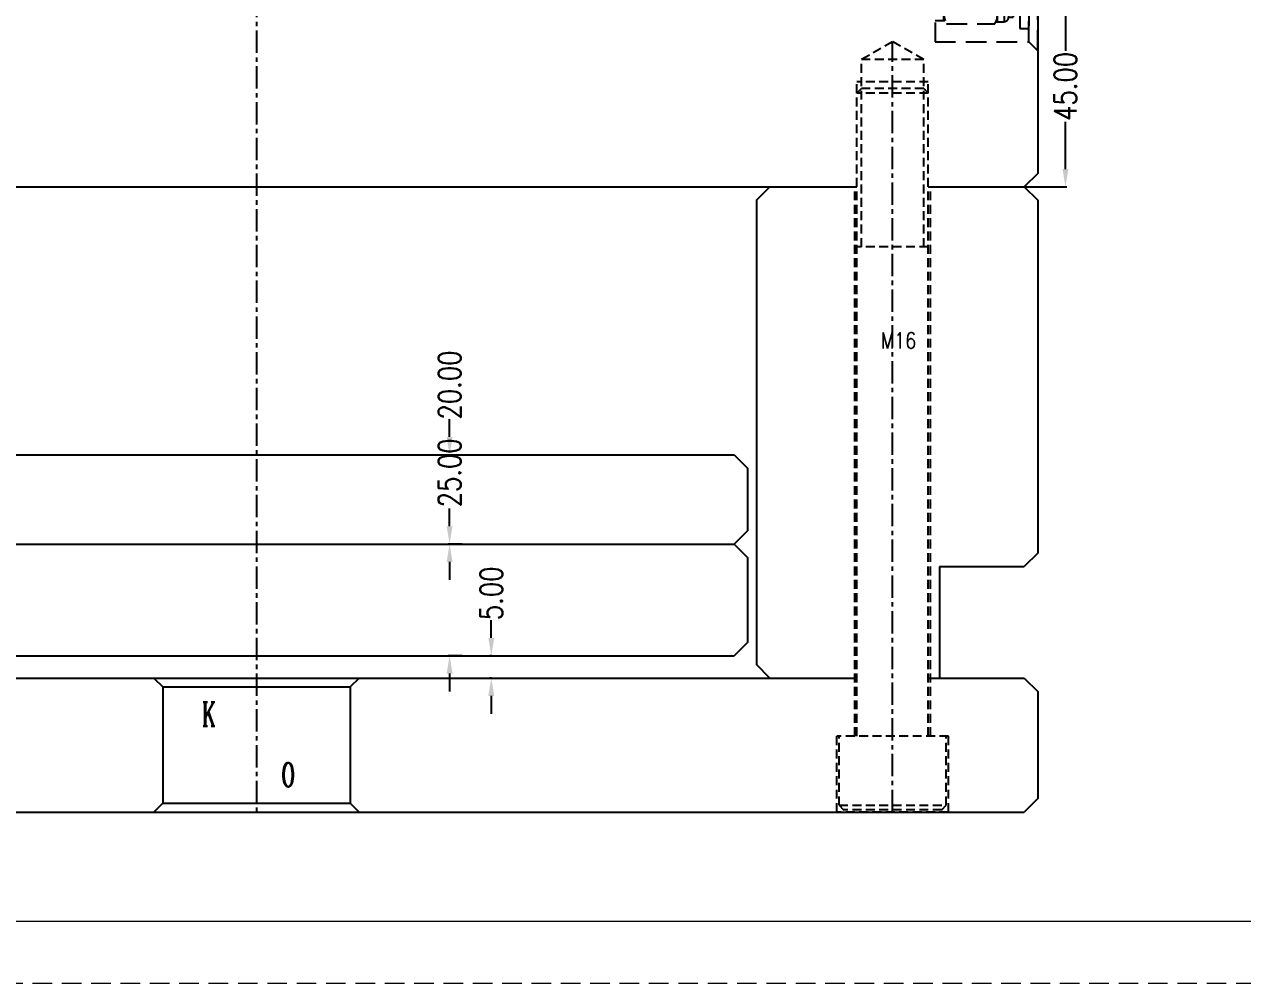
# Model space of a CAD drawing. Header units: millimetres. Extents: x 25970 to 27273, y -22508 to -21586.
# Drawn here: x 26569.6 to 26842.5, y -22507.6 to -22292.7 of the extents above; entities that cross this region are included whole.
import ezdxf

# ---------------------------------------------------------------- set-up
doc = ezdxf.new("R2010")
doc.units = ezdxf.units.MM
doc.header["$LTSCALE"] = 8
for name, pattern in [('CENTER', [2, 1.25, -0.25, 0.25, -0.25]), ('DASHED', [0.75, 0.5, -0.25]), ('HIDDEN', [0.375, 0.25, -0.125])]:
    doc.linetypes.add(name, pattern=pattern)
doc.layers.get('DEFPOINTS').update_dxf_attribs({"color": 6})
for name, color, linetype in [('CL', 1, 'Continuous'), ('text', 7, 'Continuous'), ('WT', 4, 'Continuous')]:
    doc.layers.add(name, color=color, linetype=linetype)
doc.layers.add('dim', color=3, linetype='Continuous', lineweight=15)
doc.layers.add('MBOM-ASSIS-LAYER', color=71, linetype='Continuous', lineweight=9)
doc.styles.add('ROMANC', font='RomanC.ttf', dxfattribs={"width": 0.8, "height": 7})
doc.styles.get("Standard").update_dxf_attribs({"font": 'txt.shx', "width": 0.8, "bigfont": 'chineset.shx'})
doc.dimstyles.new('ISO-25', dxfattribs={"dimtxt": 5, "dimasz": 4, "dimexe": 0.3, "dimexo": 0.3, "dimtad": 0, "dimzin": 1, "dimdsep": 46, "dimtxsty": 'Standard', "dimcen": 0, "dimclrd": 3, "dimclre": 3, "dimclrt": 3, "dimazin": 0, "dimtfac": 1, "dimtofl": 0, "dimtmove": 0, "dimatfit": 0, "dimfxl": 0, "dimarcsym": 0})

# ---------------------------------------------------------------- blocks, each defined once
blk = doc.blocks.new('*D26494')
at = {"layer": 'DEFPOINTS', "color": 0}
for p in [(26664.86, -22409.14), (26667.99, -22409.14), (26667.99, -22434.14)]:
    blk.add_point(p, dxfattribs=at)
at = {"layer": 'dim', "color": 3, "lineweight": -2}
for p, q in [((26664.86, -22405.14), (26664.86, -22401.14)), ((26667.69, -22409.14), (26664.56, -22409.14)), ((26667.69, -22434.14), (26664.56, -22434.14)), ((26664.86, -22438.14), (26664.86, -22442.14))]:
    blk.add_line(p, q, dxfattribs=at)
at = {"layer": 'dim', "color": 3}
for points in [[(26664.2, -22405.14), (26665.53, -22405.14), (26664.86, -22409.14)], [(26665.53, -22438.14), (26664.2, -22438.14), (26664.86, -22434.14)]]:
    blk.add_solid(points, dxfattribs=at)
at = {"layer": 'dim', "color": 3, "insert": (26664.86, -22393.18), "char_height": 5, "attachment_point": 5, "rotation": 90}
blk.add_mtext('25.00', dxfattribs=at)
blk = doc.blocks.new('*D26495')
at = {"layer": 'DEFPOINTS', "color": 0}
for p in [(26654.68, -22389.14), (26664.86, -22389.14), (26654.68, -22409.14)]:
    blk.add_point(p, dxfattribs=at)
at = {"layer": 'dim', "color": 3, "lineweight": -2}
for p, q in [((26664.86, -22385.14), (26664.86, -22381.14)), ((26654.98, -22389.14), (26665.16, -22389.14)), ((26654.98, -22409.14), (26665.16, -22409.14)), ((26664.86, -22413.14), (26664.86, -22417.14))]:
    blk.add_line(p, q, dxfattribs=at)
at = {"layer": 'dim', "color": 3}
for points in [[(26664.2, -22385.14), (26665.53, -22385.14), (26664.86, -22389.14)], [(26665.53, -22413.14), (26664.2, -22413.14), (26664.86, -22409.14)]]:
    blk.add_solid(points, dxfattribs=at)
at = {"layer": 'dim', "color": 3, "insert": (26664.86, -22373.52), "char_height": 5, "attachment_point": 5, "rotation": 90}
blk.add_mtext('20.00', dxfattribs=at)
blk = doc.blocks.new('*D26496')
at = {"layer": 'DEFPOINTS', "color": 0}
for p in [(26674.2, -22434.14), (26674.51, -22434.14), (26674.51, -22439.14)]:
    blk.add_point(p, dxfattribs=at)
at = {"layer": 'dim', "color": 3, "lineweight": -2}
for p, q in [((26674.2, -22430.14), (26674.2, -22426.14)), ((26674.21, -22434.14), (26673.9, -22434.14)), ((26674.21, -22439.14), (26673.9, -22439.14)), ((26674.2, -22443.14), (26674.2, -22447.14))]:
    blk.add_line(p, q, dxfattribs=at)
at = {"layer": 'dim', "color": 3}
for points in [[(26673.53, -22430.14), (26674.87, -22430.14), (26674.2, -22434.14)], [(26674.87, -22443.14), (26673.53, -22443.14), (26674.2, -22439.14)]]:
    blk.add_solid(points, dxfattribs=at)
at = {"layer": 'dim', "color": 3, "insert": (26674.2, -22420.18), "char_height": 5, "attachment_point": 5, "rotation": 90}
blk.add_mtext('5.00', dxfattribs=at)
blk = doc.blocks.new('20100617.142056')
at = {"layer": 'MBOM-ASSIS-LAYER'}
blk.add_line((-12.7, 12.7), (-1176.3, 12.7), dxfattribs=at)
at = {"layer": 'MBOM-ASSIS-LAYER', "linetype": 'DASHED'}
blk.add_line((0, 0), (-1189, 0), dxfattribs=at)
blk = doc.blocks.new('*D27315')
at = {"layer": 'DEFPOINTS', "color": 0}
for p in [(26796.61, -22284.14), (26802.83, -22284.14), (26793.61, -22329.14)]:
    blk.add_point(p, dxfattribs=at)
at = {"layer": 'dim', "color": 3, "lineweight": -2}
for p, q in [((26796.91, -22284.14), (26803.13, -22284.14)), ((26802.83, -22288.14), (26802.83, -22298.68)), ((26802.83, -22325.14), (26802.83, -22314.6)), ((26793.91, -22329.14), (26803.13, -22329.14))]:
    blk.add_line(p, q, dxfattribs=at)
at = {"layer": 'dim', "color": 3}
for points in [[(26803.5, -22288.14), (26802.16, -22288.14), (26802.83, -22284.14)], [(26802.16, -22325.14), (26803.5, -22325.14), (26802.83, -22329.14)]]:
    blk.add_solid(points, dxfattribs=at)
at = {"layer": 'dim', "color": 3, "insert": (26802.83, -22306.64), "char_height": 5, "attachment_point": 5, "rotation": 90}
blk.add_mtext('45.00', dxfattribs=at)
blk = doc.blocks.new('20160903.151524')
at = {"layer": 'WT', "color": 125, "linetype": 'HIDDEN', "ltscale": 2.3}
for p, q in [((-6.35, 23.56), (-6.01, 30)), ((-6.01, 30), (6.01, 30)), ((-5.19, 23), (-4.82, 30)), ((5.19, 23), (4.82, 30)), ((6.35, 23.56), (6.01, 30)), ((12.5, 23), (-12.5, 23)), ((-12.5, 23), (-12.5, 2)), ((-7.75, 23), (-7.75, 20.77)), ((-6.35, 23.56), (-6.35, 23)), ((6.35, 23.56), (6.35, 23)), ((7.75, 23), (7.75, 20.77)), ((12.5, 23), (12.5, 2)), ((-8.5, 20.43), (-8.5, 9.57)), ((-7.75, 21), (7.75, 21)), ((-3.5, 20.01), (-3.5, 9.99)), ((3.5, 20.01), (3.5, 9.99)), ((8.5, 20.43), (8.5, 9.57)), ((-8, 9.33), (-8, 7.51)), ((-8, 9), (8, 9)), ((8, 9.33), (8, 7.51)), ((8, 7.51), (-8, 7.51)), ((7, 6.51), (-7, 6.51)), ((-7, 6.51), (-7, 5.51)), ((-6.4, 5.51), (-7, 5.51)), ((-6.4, 5.51), (-7, 5.51)), ((6.4, 5.51), (-6.4, 5.51)), ((-6.4, 5.51), (-6.4, 4.01)), ((6.4, 5.51), (6.4, 4.01)), ((6.4, 5.51), (7, 5.51)), ((6.4, 5.51), (7, 5.51)), ((7, 6.51), (7, 5.51)), ((-9.5, 4.01), (-9.5, 2)), ((-6.4, 4.01), (-9.5, 4.01)), ((6.4, 4.01), (-6.4, 4.01)), ((6.4, 4.01), (9.5, 4.01)), ((9.5, 4.01), (9.5, 2)), ((-12.5, 2), (-14.5, 0)), ((-14.5, 0), (14.5, 0)), ((-12.5, 2), (12.5, 2)), ((9.5, 2), (-9.5, 2)), ((12.5, 2), (14.5, 0))]:
    blk.add_line(p, q, dxfattribs=at)
at = {"layer": 'WT', "color": 125, "linetype": 'CENTER', "ltscale": 1.5}
blk.add_line((0, 0), (0, 30), dxfattribs=at)
at = {"layer": 'WT', "color": 125, "linetype": 'HIDDEN', "ltscale": 2.3}
for centre, radius, start, end in [((-6.32, 16.53), 4.47, 50.9817, 119.248), ((0, 14.34), 6.66, 58.3016, 121.6984), ((6.32, 16.53), 4.47, 60.752, 129.0183), ((-6.32, 13.47), 4.47, 240.752, 309.0183), ((0, 15.66), 6.66, 238.3016, 301.6984), ((6.32, 13.47), 4.47, 230.9817, 299.248), ((-7, 7.51), 1, 180, 270), ((7, 7.51), 1, 270, 0)]:
    blk.add_arc(centre, radius, start, end, dxfattribs=at)

msp = doc.modelspace()

# ---------------------------------------------------------------- linework, layer by layer
at = {"linetype": 'Continuous'}
for p, q in [((26796.607, -22222.141), (26796.607, -22326.141)), ((26796.607, -22326.141), (26793.607, -22329.141)), ((26552.107, -22329.141), (26756.107, -22329.141)), ((26733.607, -22332.141), (26736.607, -22329.141)), ((26772.107, -22329.141), (26793.607, -22329.141)), ((26793.607, -22329.141), (26796.607, -22332.141)), ((26733.607, -22332.141), (26733.607, -22436.141)), ((26796.607, -22332.141), (26796.607, -22411.141)), ((26552.107, -22389.141), (26728.607, -22389.141)), ((26728.607, -22389.141), (26731.607, -22392.141)), ((26731.607, -22392.141), (26731.607, -22406.141)), ((26731.607, -22406.141), (26728.607, -22409.141)), ((26514.607, -22409.141), (26728.607, -22409.141)), ((26728.607, -22409.141), (26731.607, -22412.141)), ((26731.607, -22412.141), (26731.607, -22431.141)), ((26796.607, -22411.141), (26793.607, -22414.141)), ((26774.607, -22414.141), (26774.607, -22439.141)), ((26774.607, -22414.141), (26793.607, -22414.141)), ((26731.607, -22431.141), (26728.607, -22434.141)), ((26514.607, -22434.141), (26728.607, -22434.141)), ((26736.607, -22439.141), (26733.607, -22436.141)), ((26486.107, -22439.141), (26756.107, -22439.141)), ((26772.107, -22439.141), (26793.607, -22439.141)), ((26793.607, -22439.141), (26796.607, -22442.141)), ((26796.607, -22442.141), (26796.607, -22466.141)), ((26796.607, -22466.141), (26793.607, -22469.141)), ((26449.607, -22469.141), (26793.607, -22469.141))]:
    msp.add_line(p, q, dxfattribs=at)
at = {"linetype": 'HIDDEN'}
for p, q in [((26764.107, -22296.641), (26757.107, -22300.641)), ((26771.107, -22300.641), (26764.107, -22296.641)), ((26757.107, -22342.602), (26757.107, -22300.641)), ((26771.107, -22300.641), (26757.107, -22300.641)), ((26771.107, -22342.602), (26771.107, -22300.641)), ((26756.107, -22452.141), (26756.107, -22305.641)), ((26772.107, -22305.641), (26756.107, -22305.641)), ((26772.107, -22452.141), (26772.107, -22305.641)), ((26756.107, -22308.141), (26757.107, -22307.141)), ((26772.107, -22308.141), (26756.107, -22308.141)), ((26771.107, -22307.141), (26757.107, -22307.141)), ((26771.107, -22307.141), (26772.107, -22308.141)), ((26755.607, -22452.141), (26755.607, -22329.141)), ((26772.607, -22452.141), (26772.607, -22329.141)), ((26772.107, -22342.602), (26756.107, -22342.602)), ((26776.607, -22452.141), (26751.607, -22452.141)), ((26751.607, -22469.141), (26751.607, -22452.141)), ((26752.107, -22467.641), (26752.107, -22452.141)), ((26776.107, -22467.641), (26776.107, -22452.141)), ((26776.607, -22469.141), (26776.607, -22452.141)), ((26776.607, -22469.141), (26751.607, -22469.141)), ((26752.107, -22467.641), (26776.107, -22467.641)), ((26752.107, -22467.641), (26753.107, -22468.641)), ((26775.107, -22468.641), (26753.107, -22468.641)), ((26775.107, -22468.641), (26776.107, -22467.641))]:
    msp.add_line(p, q, dxfattribs=at)
at = {"color": 8, "linetype": 'Continuous'}
for p, q in [((26598.607, -22439.141), (26600.607, -22441.141)), ((26644.607, -22439.141), (26642.607, -22441.141)), ((26600.607, -22441.141), (26642.607, -22441.141)), ((26600.607, -22441.141), (26600.607, -22467.141)), ((26642.607, -22441.141), (26642.607, -22467.141)), ((26598.607, -22469.141), (26600.607, -22467.141)), ((26600.607, -22467.141), (26642.607, -22467.141)), ((26644.607, -22469.141), (26642.607, -22467.141))]:
    msp.add_line(p, q, dxfattribs=at)
at = {"layer": 'CL', "color": 7, "linetype": 'CENTER', "ltscale": 0.5}
for p, q in [((26621.607, -22118.141), (26621.607, -22469.141)), ((26764.107, -22469.141), (26764.107, -22296.641))]:
    msp.add_line(p, q, dxfattribs=at)

# ---------------------------------------------------------------- block references
at = {"layer": 'MBOM-ASSIS-LAYER', "xscale": 1.09605007185252, "yscale": 1.09605007185252, "zscale": 1.09605007185252}
msp.add_blockref('20100617.142056', (27272.899, -22507.575), dxfattribs=at)
at = {"layer": 'WT', "rotation": 90}
msp.add_blockref('20160903.151524', (26796.607, -22284.141), dxfattribs=at)

# ---------------------------------------------------------------- texts
at = {"color": 8, "linetype": 'Continuous', "style": 'ROMANC', "width": 0.6}
for s, p in [('K', (26609.365, -22449.946)), ('O', (26627.186, -22463.493))]:
    msp.add_text(s, height=5.4, dxfattribs=at).set_placement(p)
at = {"layer": 'text', "insert": (26761.504, -22361.76), "char_height": 3.6, "width": 4.25734, "attachment_point": 1}
msp.add_mtext('M16', dxfattribs=at)

# ---------------------------------------------------------------- dimensions: what is measured, and where the dimension line sits
at = {"layer": 'dim'}
for base, p1, p2, picture, middle in [((26802.83, -22284.141), (26793.607, -22329.141), (26796.607, -22284.141), '*D27315', (26802.83, -22306.641)), ((26664.865, -22389.141), (26654.675, -22409.141), (26654.675, -22389.141), '*D26495', (26664.865, -22373.516)), ((26664.865, -22409.141), (26667.986, -22434.141), (26667.986, -22409.141), '*D26494', (26664.865, -22393.183)), ((26674.2, -22434.141), (26674.511, -22439.141), (26674.511, -22434.141), '*D26496', (26674.2, -22420.183))]:
    dim = msp.add_linear_dim(base=base, p1=p1, p2=p2, angle=90, dimstyle='ISO-25', dxfattribs=at)
    dim.commit()
    dim.dimension.update_dxf_attribs({"geometry": picture, "text_midpoint": middle})

doc.saveas('drawing.dxf')
